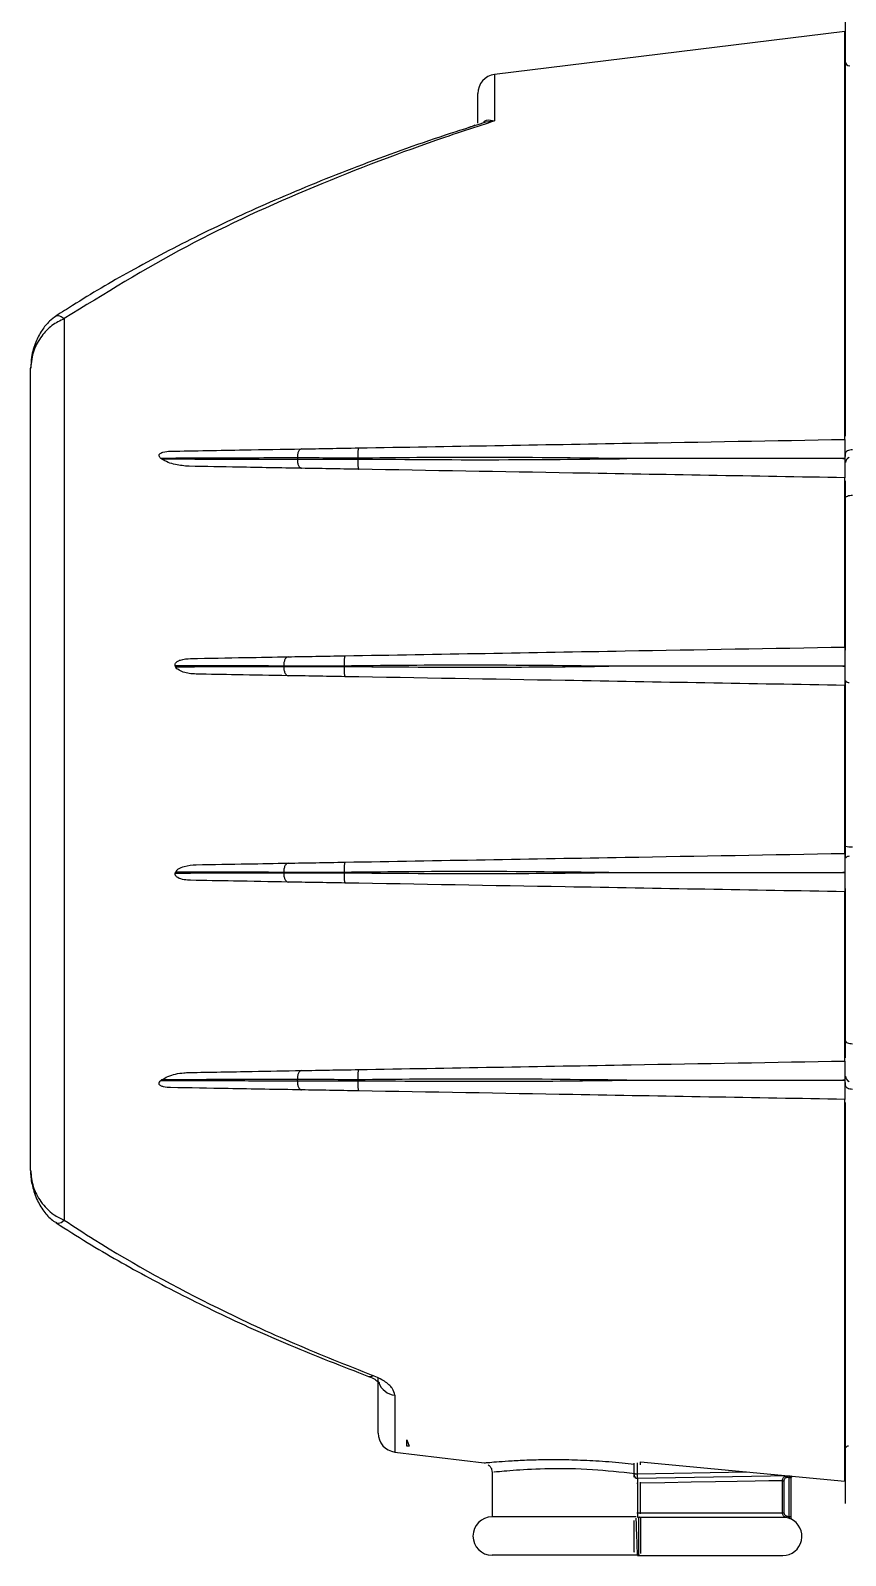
# Model space of a CAD drawing. Extents: x 2 to 136, y 1 to 99.
# Drawn here: x 2.086 to 4.638, y 42.829 to 47.603 of the extents above; entities that cross this region are included whole.
import ezdxf

# ---------------------------------------------------------------- set-up
doc = ezdxf.new("R2010")
doc.units = 0
doc.header["$MEASUREMENT"] = 0
doc.layers.add('OBJECT', color=7, linetype='CONTINUOUS')

msp = doc.modelspace()

# ---------------------------------------------------------------- linework, layer by layer
at = {"layer": 'OBJECT'}
for p, q in [((4.6367, 47.6), (3.5394, 47.4653)), ((4.6367, 46.323), (4.6367, 47.6)), ((3.5394, 47.4653), (3.5394, 47.3199)), ((3.4867, 47.3126), (3.4867, 47.4057)), ((2.192, 46.7012), (2.192, 43.8788)), ((2.0867, 44.0339), (2.0867, 46.5461)), ((2.9218, 46.2653), (2.9218, 46.2607)), ((3.1109, 46.2644), (3.1109, 46.2616)), ((4.6367, 46.2631), (4.6367, 46.2629)), ((4.6383, 46.2698), (4.6383, 46.2801)), ((4.6383, 46.2504), (4.6383, 46.2562)), ((4.6367, 45.673), (4.6367, 46.203)), ((4.6383, 46.1785), (4.6383, 46.1929)), ((2.8791, 45.6136), (2.8791, 45.6124)), ((3.0682, 45.6137), (3.0682, 45.6123)), ((4.6367, 45.6131), (4.6367, 45.6129)), ((4.6367, 45.027), (4.6367, 45.553)), ((4.6383, 45.5492), (4.6367, 45.5492)), ((4.6383, 45.5297), (4.6367, 45.5297)), ((4.6367, 45.0503), (4.6383, 45.0502)), ((4.6367, 45.0308), (4.6383, 45.0308)), ((2.8791, 44.9664), (2.8791, 44.9676)), ((3.0682, 44.9663), (3.0682, 44.9677)), ((4.6367, 44.9669), (4.6367, 44.9671)), ((4.6367, 44.377), (4.6367, 44.907)), ((4.6383, 44.3872), (4.6383, 44.4015)), ((2.9218, 44.3147), (2.9218, 44.3193)), ((3.1109, 44.3156), (3.1109, 44.3184)), ((4.6367, 44.3169), (4.6367, 44.3171)), ((4.6383, 44.3238), (4.6383, 44.3296)), ((4.6383, 44.2999), (4.6383, 44.3102)), ((4.6367, 43.0619), (4.6367, 44.257)), ((4.6383, 43.4582), (4.6367, 43.4584)), ((4.6383, 43.4516), (4.6367, 43.4518)), ((3.1747, 43.2126), (3.1747, 43.3854)), ((4.6367, 43.3868), (4.6383, 43.3865)), ((4.6383, 43.3671), (4.6367, 43.3674)), ((3.2274, 43.3308), (3.2274, 43.153)), ((4.6367, 43.2658), (4.6383, 43.2656)), ((4.6383, 43.2515), (4.6367, 43.2518)), ((3.2647, 43.1913), (3.2716, 43.1716)), ((3.2647, 43.1716), (3.2647, 43.1913)), ((3.2716, 43.1716), (3.2647, 43.1716)), ((4.6383, 43.1701), (4.6367, 43.17)), ((3.2274, 43.153), (3.5068, 43.1187)), ((3.9767, 43.0851), (3.9767, 43.118)), ((3.986, 43.1192), (3.986, 43.0851)), ((3.9967, 43.1227), (4.6367, 43.0619)), ((3.9967, 43.1127), (3.9967, 43.1227)), ((3.5317, 43.0897), (3.5317, 42.95)), ((3.9767, 43.0851), (3.986, 43.0851)), ((3.9767, 43.0801), (3.9767, 43.0851)), ((3.986, 43.0851), (4.3289, 43.0911)), ((4.4625, 43.0784), (3.9868, 43.0701)), ((4.4407, 42.9626), (4.4407, 43.0633)), ((4.4407, 43.0633), (4.4456, 43.0633)), ((4.4456, 43.0633), (4.4456, 42.9626)), ((4.4618, 43.0734), (4.4555, 43.0733)), ((4.4618, 43.0735), (4.4683, 43.0782)), ((4.4618, 43.0734), (4.4618, 43.0735)), ((4.4618, 42.9506), (4.4618, 43.0734)), ((4.4667, 43.0734), (4.4618, 43.0734)), ((4.4716, 43.0786), (4.4667, 43.0736)), ((4.4667, 43.0736), (4.4667, 43.0734)), ((4.4667, 43.0734), (4.4667, 42.9506)), ((4.6367, 43.1017), (4.6383, 43.1018)), ((3.9848, 43.0551), (3.9869, 43.0551)), ((3.9869, 43.0551), (3.9869, 42.9626)), ((3.9967, 42.9596), (3.9967, 43.0583)), ((3.9823, 42.95), (3.5317, 42.95)), ((3.9848, 42.9626), (3.9869, 42.9626)), ((4.4528, 42.9479), (3.9867, 42.9479)), ((3.9869, 42.9626), (4.4407, 42.9626)), ((3.9917, 42.9485), (3.9917, 42.95)), ((3.9931, 42.9489), (3.9917, 42.949)), ((4.4407, 42.9626), (4.4456, 42.9626)), ((4.4636, 42.9446), (4.4528, 42.9479)), ((4.4537, 42.9528), (4.4618, 42.9506)), ((4.4667, 42.9506), (4.4618, 42.9506)), ((3.9917, 42.83), (3.5317, 42.83)), ((3.9866, 42.8291), (4.4417, 42.8291)), ((3.9917, 42.83), (3.9917, 42.8314))]:
    msp.add_line(p, q, dxfattribs=at)
at = {"layer": 'OBJECT', "flags": 128}
for points in [[(2.1667, 46.7098), (2.1674, 46.7102), (2.1739, 46.711), (2.1823, 46.7079), (2.192, 46.7012)], [(4.6603, 46.2908), (4.6559, 46.2903), (4.6517, 46.2896), (4.6479, 46.2885), (4.6446, 46.2872), (4.6419, 46.2856), (4.64, 46.2839), (4.6388, 46.282), (4.6383, 46.2801)], [(4.6383, 46.1397), (4.6388, 46.1414), (4.64, 46.143), (4.6419, 46.1445), (4.6446, 46.1458), (4.6479, 46.147), (4.6517, 46.1479), (4.6559, 46.1485), (4.6603, 46.1489)], [(4.6367, 45.6131), (4.6328, 45.6131), (4.6298, 45.613)], [(4.6383, 45.5681), (4.6385, 45.5672), (4.6391, 45.5662), (4.64, 45.5653), (4.6413, 45.5644), (4.6429, 45.5636), (4.6447, 45.5629), (4.6469, 45.5622), (4.6493, 45.5616)], [(4.6493, 45.0184), (4.6469, 45.0178), (4.6447, 45.0171), (4.6429, 45.0164), (4.6413, 45.0156), (4.64, 45.0147), (4.6391, 45.0138), (4.6385, 45.0128), (4.6383, 45.0119)], [(4.6383, 44.4403), (4.6388, 44.4386), (4.64, 44.437), (4.6419, 44.4355), (4.6446, 44.4342), (4.6479, 44.433), (4.6517, 44.4321), (4.6559, 44.4315), (4.6603, 44.4311)], [(4.6297, 44.317), (4.6336, 44.3169), (4.6367, 44.3169)], [(4.6383, 44.2999), (4.6388, 44.298), (4.64, 44.2961), (4.6419, 44.2944), (4.6446, 44.2928), (4.6479, 44.2915), (4.6517, 44.2904), (4.6559, 44.2897), (4.6603, 44.2892)], [(2.1668, 43.8702), (2.1674, 43.8698), (2.1739, 43.869), (2.1823, 43.8721), (2.192, 43.8788)], [(4.4407, 43.0633), (4.4273, 43.0631), (4.3984, 43.0625), (4.355, 43.0618), (4.2986, 43.0607), (4.2311, 43.0595), (4.1549, 43.0582), (4.0725, 43.0567), (3.9967, 43.0553)], [(3.9818, 42.9465), (3.9819, 42.9452), (3.9821, 42.94), (3.9824, 42.9325), (3.9828, 42.9227), (3.9832, 42.9108), (3.9837, 42.8973), (3.984, 42.8902), (3.9841, 42.8865), (3.9842, 42.8847), (3.9842, 42.8838), (3.9843, 42.8833), (3.9843, 42.8831), (3.9843, 42.883), (3.9843, 42.8829), (3.9843, 42.8829), (3.9843, 42.8829), (3.9843, 42.8828), (3.9843, 42.8828), (3.9843, 42.8828), (3.9843, 42.8828), (3.9843, 42.8828), (3.9843, 42.8828), (3.9845, 42.8777), (3.9849, 42.868), (3.9854, 42.8548), (3.986, 42.8406), (3.9863, 42.8334), (3.9865, 42.8298), (3.9866, 42.8302)]]:
    msp.add_lwpolyline(points, dxfattribs=at)
at = {"layer": 'OBJECT'}
for centre, radius, start, end in [((4.6517, 47.5077), 0.015, 180, 269), ((3.5467, 47.4057), 0.06, 97, 180), ((4.6572, 46.2494), 0.0189, 114.6928, 177.0657), ((4.6384, 45.5696), 0.00227, 219.2509, 263.2332), ((4.6553, 45.0997), 0.0524, 251.101, 275.4369), ((4.6385, 45.0103), 0.00233, 95.9362, 140.4977), ((4.6572, 44.3306), 0.0189, 182.9339, 245.3066), ((3.1485, 43.4035), 0.0142, 253.0965, 312.3678), ((3.2327, 43.3894), 0.0589, 198.9193, 264.833), ((3.2347, 43.2126), 0.06, 180, 263), ((3.9867, 43.0801), 0.01, 180, 271), ((4.5265, 43.0758), 0.0711, 177.9851, 182.0149), ((4.463, 43.1445), 0.071, 269.0162, 272.982), ((3.5317, 42.89), 0.06, 90, 270), ((4.4417, 42.8891), 0.06, 270, 65.4051), ((4.5264, 42.9368), 0.0745, 167.5556, 171.3882)]:
    msp.add_arc(centre, radius, start, end, dxfattribs=at)
for centre, major_axis, ratio, start_param, end_param in [((0.018, 45.29), (3.0188, 0), 0.564143, 0.607532, 0.60866), ((-0.3452, 45.29), (2.9415, 0), 0.564143, 0.194908, 0.196859), ((-0.3452, 45.29), (2.9415, 0), 0.564143, 6.086326, 6.088277), ((0.018, 45.29), (3.0188, 0), 0.564143, 5.674525, 5.675653), ((3.9867, 43.0851), (-0.0002, 0.015), 0.044174, 1.569897, 3.14185)]:
    msp.add_ellipse(centre, major_axis=major_axis, ratio=ratio, start_param=start_param, end_param=end_param, dxfattribs=at)
for points, knots in [([(4.6383, 47.5785), (4.6383, 47.579), (4.6383, 47.5801), (4.6383, 47.5852), (4.6383, 47.5922), (4.6383, 47.6008), (4.6383, 47.6105), (4.6383, 47.6203), (4.6383, 47.6298), (4.6383, 47.635), (4.6383, 47.6376)], [0, 0, 0, 0, 0.124953, 0.249943, 0.374541, 0.499761, 0.62495, 0.749937, 0.874867, 1, 1, 1, 1]), ([(4.6383, 46.3332), (4.6383, 46.4004), (4.6383, 46.5548), (4.6383, 46.775), (4.6383, 46.9924), (4.6383, 47.1816), (4.6383, 47.3382), (4.6383, 47.4576), (4.6383, 47.5416), (4.6383, 47.5663), (4.6383, 47.5785)], [0, 0, 0, 0, 0.098246, 0.225937, 0.355834, 0.486864, 0.617894, 0.747791, 0.875482, 1, 1, 1, 1]), ([(3.5051, 47.3139), (3.465, 47.3012), (3.3318, 47.2589), (3.1131, 47.1804), (2.856, 47.0761), (2.6191, 46.9668), (2.4079, 46.8564), (2.2598, 46.7694), (2.1838, 46.7207), (2.1667, 46.7098)], [0, 0, 0, 0, 0.086263, 0.286958, 0.475955, 0.653015, 0.818159, 0.959269, 1, 1, 1, 1]), ([(3.5394, 47.3199), (3.5218, 47.3143), (3.4696, 47.2976), (3.2794, 47.2342), (2.972, 47.1175), (2.5708, 46.9348), (2.3182, 46.7791), (2.192, 46.7012)], [0, 0, 0, 0, 0.037504, 0.111461, 0.407416, 0.703808, 1, 1, 1, 1]), ([(3.5394, 47.3199), (3.5392, 47.3199), (3.5275, 47.3195), (3.5162, 47.3165), (3.5051, 47.3136)], [0, 0, 0, 0, 0.012514, 1, 1, 1, 1]), ([(3.5058, 47.3184), (3.5086, 47.3199), (3.5181, 47.3251), (3.5306, 47.3226), (3.5393, 47.3199), (3.5394, 47.3199)], [0, 0, 0, 0, 0.289325, 0.992098, 1, 1, 1, 1]), ([(3.4775, 47.3066), (3.4775, 47.3066), (3.4732, 47.3044), (3.4659, 47.302), (3.4587, 47.2996)], [0, 0, 0, 0, 0.015827, 1, 1, 1, 1]), ([(2.192, 46.7012), (2.1786, 46.6946), (2.1516, 46.6814), (2.1186, 46.6458), (2.0926, 46.5999), (2.0887, 46.5646), (2.0867, 46.5461)], [0, 0, 0, 0, 0.223098, 0.450964, 0.711814, 1, 1, 1, 1]), ([(2.167, 46.7093), (2.1596, 46.7041), (2.1423, 46.6919), (2.1203, 46.6639), (2.1008, 46.6264), (2.0884, 46.5857), (2.0878, 46.5577), (2.0875, 46.546)], [0, 0, 0, 0, 0.145355, 0.337719, 0.561667, 0.816209, 1, 1, 1, 1]), ([(3.1142, 46.2964), (3.3985, 46.3014), (3.906, 46.3102), (4.4134, 46.3191), (4.6367, 46.323)], [0, 0, 0, 0, 0.560008, 1, 1, 1, 1]), ([(4.6367, 46.323), (4.6367, 46.3223), (4.6367, 46.321), (4.6367, 46.3105), (4.6367, 46.2951), (4.6367, 46.2783), (4.6367, 46.2674), (4.6367, 46.2631)], [0, 0, 0, 0, 0.217203, 0.434333, 0.650165, 0.864389, 1, 1, 1, 1]), ([(2.4947, 46.2637), (2.4933, 46.265), (2.491, 46.267), (2.489, 46.2704), (2.4885, 46.2733), (2.4892, 46.2758), (2.491, 46.2783), (2.4948, 46.2811), (2.5061, 46.2853), (2.5167, 46.2858), (2.5247, 46.2861)], [0, 0, 0, 0, 0.113357, 0.188715, 0.241995, 0.295661, 0.342487, 0.417956, 0.560436, 1, 1, 1, 1]), ([(2.9218, 46.2653), (2.8421, 46.265), (2.6997, 46.2644), (2.5574, 46.2639), (2.4947, 46.2637)], [0, 0, 0, 0, 0.559998, 1, 1, 1, 1]), ([(2.5829, 46.2388), (2.5684, 46.2401), (2.5459, 46.2421), (2.5167, 46.2504), (2.5034, 46.2582), (2.4967, 46.2622)], [0, 0, 0, 0, 0.472798, 0.731903, 1, 1, 1, 1]), ([(2.4967, 46.2622), (2.576, 46.2618), (2.7177, 46.2613), (2.8595, 46.2609), (2.9218, 46.2607)], [0, 0, 0, 0, 0.559997, 1, 1, 1, 1]), ([(2.5247, 46.2861), (2.6015, 46.2875), (2.7386, 46.2899), (2.8752, 46.2923), (2.9353, 46.2933)], [0, 0, 0, 0, 0.560013, 1, 1, 1, 1]), ([(2.9353, 46.2933), (2.9336, 46.2929), (2.9309, 46.2923), (2.9277, 46.2888), (2.9255, 46.2852), (2.9238, 46.2807), (2.9222, 46.2742), (2.922, 46.2688), (2.9218, 46.2653)], [0, 0, 0, 0, 0.239573, 0.368438, 0.5, 0.631561, 0.760421, 1, 1, 1, 1]), ([(3.1109, 46.2644), (3.0778, 46.2646), (3.0116, 46.2648), (2.9517, 46.2651), (2.9218, 46.2653)], [0, 0, 0, 0, 0.499959, 1, 1, 1, 1]), ([(2.9218, 46.2607), (2.9517, 46.2609), (3.0116, 46.2612), (3.0778, 46.2614), (3.1109, 46.2616)], [0, 0, 0, 0, 0.500041, 1, 1, 1, 1]), ([(2.9218, 46.2607), (2.922, 46.2572), (2.9222, 46.2518), (2.9238, 46.2453), (2.9255, 46.2408), (2.9277, 46.2372), (2.9309, 46.2337), (2.9336, 46.2331), (2.9353, 46.2327)], [0, 0, 0, 0, 0.239579, 0.368445, 0.500005, 0.631563, 0.760427, 1, 1, 1, 1]), ([(2.9353, 46.2933), (2.9638, 46.2938), (3.0206, 46.2948), (3.0831, 46.2959), (3.1142, 46.2964)], [0, 0, 0, 0, 0.501102, 1, 1, 1, 1]), ([(3.1142, 46.2964), (3.1137, 46.296), (3.113, 46.2953), (3.1122, 46.2913), (3.1116, 46.2872), (3.1112, 46.2821), (3.1108, 46.2746), (3.1109, 46.2684), (3.1109, 46.2644)], [0, 0, 0, 0, 0.239487, 0.368379, 0.5, 0.631622, 0.760513, 1, 1, 1, 1]), ([(3.1109, 46.2616), (3.1109, 46.2575), (3.1108, 46.2514), (3.1112, 46.2439), (3.1116, 46.2388), (3.1122, 46.2347), (3.113, 46.2307), (3.1137, 46.23), (3.1142, 46.2296)], [0, 0, 0, 0, 0.239486, 0.368382, 0.499999, 0.631619, 0.760514, 1, 1, 1, 1]), ([(3.9535, 46.263), (3.7962, 46.2649), (3.5153, 46.2682), (3.2344, 46.2656), (3.1109, 46.2644)], [0, 0, 0, 0, 0.560063, 1, 1, 1, 1]), ([(3.1109, 46.2616), (3.2681, 46.2604), (3.549, 46.2582), (3.8299, 46.2615), (3.9535, 46.263)], [0, 0, 0, 0, 0.559938, 1, 1, 1, 1]), ([(4.6297, 46.263), (4.6292, 46.263), (4.5103, 46.263), (4.3067, 46.263), (4.0825, 46.263), (3.9759, 46.263), (3.9541, 46.263), (3.9535, 46.263)], [0, 0, 0, 0, 0.002464, 0.527441, 0.903158, 0.997088, 1, 1, 1, 1]), ([(4.6367, 46.2631), (4.6354, 46.2631), (4.6331, 46.2631), (4.6308, 46.263), (4.6297, 46.263)], [0, 0, 0, 0, 0.559993, 1, 1, 1, 1]), ([(4.6297, 46.263), (4.631, 46.263), (4.6333, 46.2629), (4.6356, 46.2629), (4.6367, 46.2629)], [0, 0, 0, 0, 0.5599937, 1, 1, 1, 1]), ([(4.6367, 46.2629), (4.6367, 46.257), (4.6367, 46.2444), (4.6367, 46.2269), (4.6367, 46.2127), (4.6367, 46.2044), (4.6367, 46.2034), (4.6367, 46.203)], [0, 0, 0, 0, 0.187681, 0.400357, 0.613502, 0.827951, 1, 1, 1, 1]), ([(2.9353, 46.2327), (2.8696, 46.2338), (2.7523, 46.2359), (2.6347, 46.2379), (2.5829, 46.2388)], [0, 0, 0, 0, 0.55999, 1, 1, 1, 1]), ([(3.1142, 46.2296), (3.0831, 46.2301), (3.0206, 46.2312), (2.9638, 46.2322), (2.9353, 46.2327)], [0, 0, 0, 0, 0.498898, 1, 1, 1, 1]), ([(4.6367, 46.203), (4.3524, 46.208), (3.8448, 46.2168), (3.3375, 46.2257), (3.1142, 46.2296)], [0, 0, 0, 0, 0.560011, 1, 1, 1, 1]), ([(4.6383, 46.1397), (4.6383, 46.1457), (4.6383, 46.1583), (4.6383, 46.1716), (4.6383, 46.1785)], [0, 0, 0, 0, 0.473118, 1, 1, 1, 1]), ([(4.6383, 45.6633), (4.6383, 45.7445), (4.6383, 45.9069), (4.6383, 46.0621), (4.6383, 46.1397)], [0, 0, 0, 0, 0.5, 1, 1, 1, 1]), ([(2.5877, 45.6372), (2.6449, 45.6382), (2.747, 45.64), (2.8485, 45.6418), (2.8931, 45.6426)], [0, 0, 0, 0, 0.560034, 1, 1, 1, 1]), ([(2.8931, 45.6426), (2.8913, 45.6421), (2.8885, 45.6415), (2.8852, 45.6379), (2.883, 45.6341), (2.8812, 45.6295), (2.8795, 45.6228), (2.8793, 45.6172), (2.8791, 45.6136)], [0, 0, 0, 0, 0.239579, 0.368437, 0.5, 0.631566, 0.760425, 1, 1, 1, 1]), ([(2.8931, 45.6426), (2.9215, 45.6431), (2.9781, 45.644), (3.0404, 45.6451), (3.0715, 45.6457)], [0, 0, 0, 0, 0.5007266, 1, 1, 1, 1]), ([(3.0715, 45.6457), (3.071, 45.6452), (3.0703, 45.6446), (3.0695, 45.6406), (3.0689, 45.6365), (3.0685, 45.6313), (3.0681, 45.6239), (3.0682, 45.6177), (3.0682, 45.6137)], [0, 0, 0, 0, 0.239486, 0.36838, 0.499997, 0.631619, 0.760514, 1, 1, 1, 1]), ([(3.0715, 45.6457), (3.3637, 45.6508), (3.8855, 45.6599), (4.4071, 45.669), (4.6367, 45.673)], [0, 0, 0, 0, 0.560008, 1, 1, 1, 1]), ([(4.6367, 45.673), (4.6367, 45.6723), (4.6367, 45.671), (4.6367, 45.6605), (4.6367, 45.6451), (4.6367, 45.6283), (4.6367, 45.6174), (4.6367, 45.6131)], [0, 0, 0, 0, 0.217202, 0.434334, 0.650167, 0.86439, 1, 1, 1, 1]), ([(2.5395, 45.6146), (2.5393, 45.6156), (2.5388, 45.6176), (2.5394, 45.6209), (2.5416, 45.6245), (2.547, 45.629), (2.5623, 45.6356), (2.5769, 45.6365), (2.5877, 45.6372)], [0, 0, 0, 0, 0.0523822, 0.1049407, 0.1663872, 0.2631577, 0.4574225, 1, 1, 1, 1]), ([(2.8791, 45.6136), (2.8157, 45.6138), (2.7025, 45.6142), (2.5893, 45.6145), (2.5395, 45.6146)], [0, 0, 0, 0, 0.560003, 1, 1, 1, 1]), ([(2.5406, 45.6114), (2.6038, 45.6116), (2.7167, 45.6121), (2.8295, 45.6123), (2.8791, 45.6124)], [0, 0, 0, 0, 0.560005, 1, 1, 1, 1]), ([(2.6049, 45.5885), (2.5976, 45.5889), (2.5839, 45.5896), (2.5643, 45.5943), (2.5505, 45.6003), (2.5429, 45.6069), (2.5413, 45.6101), (2.5406, 45.6114)], [0, 0, 0, 0, 0.307718, 0.5778428, 0.8496888, 0.9387044, 1, 1, 1, 1]), ([(3.0682, 45.6137), (3.0351, 45.6136), (2.9689, 45.6136), (2.909, 45.6136), (2.8791, 45.6136)], [0, 0, 0, 0, 0.499957, 1, 1, 1, 1]), ([(2.8791, 45.6124), (2.909, 45.6124), (2.9689, 45.6124), (3.0351, 45.6124), (3.0682, 45.6123)], [0, 0, 0, 0, 0.500043, 1, 1, 1, 1]), ([(2.8791, 45.6124), (2.8793, 45.6088), (2.8795, 45.6032), (2.8812, 45.5965), (2.883, 45.5919), (2.8852, 45.5881), (2.8885, 45.5845), (2.8913, 45.5838), (2.8931, 45.5834)], [0, 0, 0, 0, 0.23958, 0.368438, 0.500003, 0.631562, 0.760422, 1, 1, 1, 1]), ([(3.8975, 45.613), (3.7427, 45.6147), (3.4662, 45.6177), (3.1898, 45.6149), (3.0682, 45.6137)], [0, 0, 0, 0, 0.560059, 1, 1, 1, 1]), ([(3.0682, 45.6123), (3.223, 45.611), (3.4994, 45.6087), (3.7759, 45.6117), (3.8975, 45.613)], [0, 0, 0, 0, 0.559941, 1, 1, 1, 1]), ([(3.0682, 45.6123), (3.0682, 45.6083), (3.0681, 45.6021), (3.0685, 45.5947), (3.0689, 45.5895), (3.0695, 45.5854), (3.0703, 45.5814), (3.071, 45.5808), (3.0715, 45.5803)], [0, 0, 0, 0, 0.239486, 0.368377, 0.499999, 0.631619, 0.760514, 1, 1, 1, 1]), ([(4.6298, 45.613), (4.6292, 45.613), (4.4917, 45.613), (4.2694, 45.613), (4.0266, 45.613), (3.92, 45.613), (3.8982, 45.613), (3.8975, 45.613)], [0, 0, 0, 0, 0.002274, 0.563506, 0.91051, 0.997261, 1, 1, 1, 1]), ([(4.6298, 45.613), (4.631, 45.613), (4.6333, 45.6129), (4.6357, 45.6129), (4.6367, 45.6129)], [0, 0, 0, 0, 0.560052, 1, 1, 1, 1]), ([(4.6367, 45.6129), (4.6367, 45.607), (4.6367, 45.5944), (4.6367, 45.5769), (4.6367, 45.5627), (4.6367, 45.5544), (4.6367, 45.5534), (4.6367, 45.553)], [0, 0, 0, 0, 0.187684, 0.400357, 0.613504, 0.827953, 1, 1, 1, 1]), ([(2.8931, 45.5834), (2.8394, 45.5844), (2.7435, 45.586), (2.6472, 45.5877), (2.6049, 45.5885)], [0, 0, 0, 0, 0.559976, 1, 1, 1, 1]), ([(3.0715, 45.5803), (3.0404, 45.5809), (2.9781, 45.5819), (2.9215, 45.5829), (2.8931, 45.5834)], [0, 0, 0, 0, 0.4992734, 1, 1, 1, 1]), ([(4.6367, 45.553), (4.3444, 45.5581), (3.8226, 45.5672), (3.301, 45.5763), (3.0715, 45.5803)], [0, 0, 0, 0, 0.56001, 1, 1, 1, 1]), ([(4.6383, 45.5299), (4.6383, 45.5364), (4.6383, 45.5494), (4.6383, 45.5619), (4.6383, 45.5681)], [0, 0, 0, 0, 0.498248, 1, 1, 1, 1]), ([(3.0715, 44.9997), (3.3637, 45.0048), (3.8855, 45.0139), (4.4071, 45.023), (4.6367, 45.027)], [0, 0, 0, 0, 0.560008, 1, 1, 1, 1]), ([(4.6367, 45.027), (4.6367, 45.0265), (4.6367, 45.0254), (4.6367, 45.0163), (4.6367, 45.0015), (4.6367, 44.9842), (4.6367, 44.9723), (4.6367, 44.9671)], [0, 0, 0, 0, 0.1876001, 0.4047628, 0.6207737, 0.8351753, 1, 1, 1, 1]), ([(4.6383, 45.0119), (4.6383, 45.0181), (4.6383, 45.0305), (4.6383, 45.0435), (4.6383, 45.0501)], [0, 0, 0, 0, 0.498981, 1, 1, 1, 1]), ([(2.5406, 44.9686), (2.5414, 44.9701), (2.5436, 44.9742), (2.5527, 44.9808), (2.5731, 44.9891), (2.5922, 44.9906), (2.6049, 44.9915)], [0, 0, 0, 0, 0.0729686, 0.1943384, 0.4686987, 1, 1, 1, 1]), ([(2.6049, 44.9915), (2.6588, 44.9925), (2.7552, 44.9942), (2.851, 44.9958), (2.8931, 44.9966)], [0, 0, 0, 0, 0.560038, 1, 1, 1, 1]), ([(2.8931, 44.9966), (2.8913, 44.9961), (2.8885, 44.9955), (2.8852, 44.9919), (2.883, 44.9881), (2.8812, 44.9835), (2.8795, 44.9768), (2.8793, 44.9712), (2.8791, 44.9676)], [0, 0, 0, 0, 0.239578, 0.368434, 0.499997, 0.631562, 0.76042, 1, 1, 1, 1]), ([(2.8931, 44.9966), (2.9215, 44.9971), (2.9781, 44.998), (3.0404, 44.9991), (3.0715, 44.9997)], [0, 0, 0, 0, 0.5007266, 1, 1, 1, 1]), ([(3.0715, 44.9997), (3.071, 44.9992), (3.0703, 44.9986), (3.0695, 44.9946), (3.0689, 44.9905), (3.0685, 44.9853), (3.0681, 44.9779), (3.0682, 44.9717), (3.0682, 44.9677)], [0, 0, 0, 0, 0.239486, 0.368381, 0.500001, 0.631618, 0.760514, 1, 1, 1, 1]), ([(2.5877, 44.9428), (2.5809, 44.9432), (2.5672, 44.9439), (2.552, 44.9481), (2.5435, 44.9537), (2.5406, 44.9569), (2.5391, 44.9603), (2.5389, 44.9631), (2.5393, 44.9648), (2.5395, 44.9654)], [0, 0, 0, 0, 0.347786, 0.698122, 0.777968, 0.858339, 0.911739, 0.965437, 1, 1, 1, 1]), ([(2.5395, 44.9654), (2.6029, 44.9658), (2.7161, 44.9664), (2.8293, 44.9664), (2.8791, 44.9664)], [0, 0, 0, 0, 0.560013, 1, 1, 1, 1]), ([(2.8791, 44.9676), (2.8159, 44.9679), (2.7031, 44.9686), (2.5903, 44.9686), (2.5406, 44.9686)], [0, 0, 0, 0, 0.5600153, 1, 1, 1, 1]), ([(2.8931, 44.9374), (2.8362, 44.9384), (2.7346, 44.9402), (2.6325, 44.942), (2.5877, 44.9428)], [0, 0, 0, 0, 0.55998, 1, 1, 1, 1]), ([(3.0682, 44.9677), (3.0351, 44.9676), (2.9689, 44.9676), (2.909, 44.9676), (2.8791, 44.9676)], [0, 0, 0, 0, 0.499957, 1, 1, 1, 1]), ([(2.8791, 44.9664), (2.909, 44.9664), (2.9689, 44.9664), (3.0351, 44.9664), (3.0682, 44.9663)], [0, 0, 0, 0, 0.500043, 1, 1, 1, 1]), ([(2.8791, 44.9664), (2.8793, 44.9628), (2.8795, 44.9572), (2.8812, 44.9505), (2.883, 44.9459), (2.8852, 44.9421), (2.8885, 44.9385), (2.8913, 44.9378), (2.8931, 44.9374)], [0, 0, 0, 0, 0.23958, 0.368438, 0.500003, 0.631566, 0.760422, 1, 1, 1, 1]), ([(3.0715, 44.9343), (3.0404, 44.9349), (2.9781, 44.9359), (2.9215, 44.9369), (2.8931, 44.9374)], [0, 0, 0, 0, 0.4992734, 1, 1, 1, 1]), ([(3.8975, 44.967), (3.7427, 44.9687), (3.4662, 44.9717), (3.1898, 44.9689), (3.0682, 44.9677)], [0, 0, 0, 0, 0.560059, 1, 1, 1, 1]), ([(3.0682, 44.9663), (3.223, 44.965), (3.4994, 44.9627), (3.7759, 44.9657), (3.8975, 44.967)], [0, 0, 0, 0, 0.559941, 1, 1, 1, 1]), ([(3.0682, 44.9663), (3.0682, 44.9623), (3.0681, 44.9561), (3.0685, 44.9487), (3.0689, 44.9435), (3.0695, 44.9394), (3.0703, 44.9354), (3.071, 44.9348), (3.0715, 44.9343)], [0, 0, 0, 0, 0.239486, 0.368382, 0.499999, 0.631619, 0.760514, 1, 1, 1, 1]), ([(4.6367, 44.907), (4.3444, 44.9121), (3.8226, 44.9212), (3.301, 44.9303), (3.0715, 44.9343)], [0, 0, 0, 0, 0.56001, 1, 1, 1, 1]), ([(3.8975, 44.967), (3.8982, 44.967), (4.0358, 44.967), (4.2582, 44.967), (4.501, 44.967), (4.6075, 44.967), (4.6292, 44.967), (4.6298, 44.967)], [0, 0, 0, 0, 0.002739, 0.563972, 0.910976, 0.997726, 1, 1, 1, 1]), ([(4.6367, 44.9671), (4.6354, 44.9671), (4.6331, 44.9671), (4.6308, 44.967), (4.6298, 44.967)], [0, 0, 0, 0, 0.559971, 1, 1, 1, 1]), ([(4.6298, 44.967), (4.631, 44.967), (4.6333, 44.9669), (4.6357, 44.9669), (4.6367, 44.9669)], [0, 0, 0, 0, 0.560052, 1, 1, 1, 1]), ([(4.6367, 44.9669), (4.6367, 44.9602), (4.6367, 44.9468), (4.6367, 44.9289), (4.6367, 44.9154), (4.6367, 44.9081), (4.6367, 44.9073), (4.6367, 44.907)], [0, 0, 0, 0, 0.212706, 0.425418, 0.638708, 0.85337, 1, 1, 1, 1]), ([(4.6383, 44.4403), (4.6383, 44.5179), (4.6383, 44.6731), (4.6383, 44.8355), (4.6383, 44.9167)], [0, 0, 0, 0, 0.5, 1, 1, 1, 1]), ([(4.6383, 44.4015), (4.6383, 44.4084), (4.6383, 44.4217), (4.6383, 44.4343), (4.6383, 44.4403)], [0, 0, 0, 0, 0.526875, 1, 1, 1, 1]), ([(3.1142, 44.3504), (3.3985, 44.3554), (3.906, 44.3642), (4.4134, 44.3731), (4.6367, 44.377)], [0, 0, 0, 0, 0.560008, 1, 1, 1, 1]), ([(4.6367, 44.377), (4.6367, 44.3765), (4.6367, 44.3754), (4.6367, 44.3663), (4.6367, 44.3515), (4.6367, 44.3342), (4.6367, 44.3223), (4.6367, 44.3171)], [0, 0, 0, 0, 0.187598, 0.404759, 0.620773, 0.835171, 1, 1, 1, 1]), ([(2.5247, 44.2939), (2.5174, 44.2942), (2.5071, 44.2947), (2.496, 44.2983), (2.4916, 44.3012), (2.4895, 44.3035), (2.4886, 44.306), (2.4887, 44.3086), (2.4904, 44.3124), (2.493, 44.3147), (2.4947, 44.3163)], [0, 0, 0, 0, 0.4014385, 0.5701888, 0.633492, 0.6973629, 0.7444615, 0.7915043, 0.8616901, 1, 1, 1, 1]), ([(2.4947, 44.3163), (2.5744, 44.3162), (2.7168, 44.316), (2.8592, 44.3151), (2.9218, 44.3147)], [0, 0, 0, 0, 0.560009, 1, 1, 1, 1]), ([(2.4967, 44.3178), (2.5032, 44.3217), (2.5238, 44.3337), (2.5546, 44.3397), (2.5774, 44.3409), (2.5829, 44.3411)], [0, 0, 0, 0, 0.259599, 0.819529, 1, 1, 1, 1]), ([(2.9218, 44.3193), (2.8425, 44.3193), (2.7007, 44.3193), (2.559, 44.3183), (2.4967, 44.3178)], [0, 0, 0, 0, 0.560013, 1, 1, 1, 1]), ([(2.5829, 44.3411), (2.6488, 44.3423), (2.7666, 44.3444), (2.8838, 44.3464), (2.9353, 44.3473)], [0, 0, 0, 0, 0.560018, 1, 1, 1, 1]), ([(2.9353, 44.3473), (2.9336, 44.3469), (2.9309, 44.3463), (2.9277, 44.3428), (2.9255, 44.3392), (2.9238, 44.3347), (2.9222, 44.3282), (2.922, 44.3228), (2.9218, 44.3193)], [0, 0, 0, 0, 0.239572, 0.368437, 0.5, 0.63156, 0.760427, 1, 1, 1, 1]), ([(3.1109, 44.3184), (3.0778, 44.3186), (3.0116, 44.3188), (2.9517, 44.3191), (2.9218, 44.3193)], [0, 0, 0, 0, 0.499959, 1, 1, 1, 1]), ([(2.9218, 44.3147), (2.9517, 44.3149), (3.0116, 44.3152), (3.0778, 44.3154), (3.1109, 44.3156)], [0, 0, 0, 0, 0.500041, 1, 1, 1, 1]), ([(2.9218, 44.3147), (2.922, 44.3112), (2.9222, 44.3058), (2.9238, 44.2993), (2.9255, 44.2948), (2.9277, 44.2912), (2.9309, 44.2877), (2.9336, 44.2871), (2.9353, 44.2867)], [0, 0, 0, 0, 0.239585, 0.36845, 0.50001, 0.631563, 0.760427, 1, 1, 1, 1]), ([(2.9353, 44.3473), (2.9638, 44.3478), (3.0206, 44.3488), (3.0831, 44.3499), (3.1142, 44.3504)], [0, 0, 0, 0, 0.501102, 1, 1, 1, 1]), ([(3.1142, 44.3504), (3.1137, 44.35), (3.113, 44.3493), (3.1122, 44.3453), (3.1116, 44.3412), (3.1112, 44.3361), (3.1108, 44.3286), (3.1109, 44.3224), (3.1109, 44.3184)], [0, 0, 0, 0, 0.239487, 0.36838, 0.5, 0.631622, 0.760508, 1, 1, 1, 1]), ([(3.1109, 44.3156), (3.1109, 44.3115), (3.1108, 44.3054), (3.1112, 44.2979), (3.1116, 44.2928), (3.1122, 44.2887), (3.113, 44.2847), (3.1137, 44.284), (3.1142, 44.2836)], [0, 0, 0, 0, 0.239481, 0.368378, 0.499999, 0.63162, 0.760512, 1, 1, 1, 1]), ([(3.9535, 44.317), (3.7962, 44.3189), (3.5153, 44.3222), (3.2344, 44.3196), (3.1109, 44.3184)], [0, 0, 0, 0, 0.560063, 1, 1, 1, 1]), ([(3.1109, 44.3156), (3.2681, 44.3144), (3.549, 44.3122), (3.8299, 44.3155), (3.9535, 44.317)], [0, 0, 0, 0, 0.559938, 1, 1, 1, 1]), ([(3.9535, 44.317), (3.9541, 44.317), (4.0731, 44.317), (4.2768, 44.317), (4.501, 44.317), (4.6075, 44.317), (4.6292, 44.317), (4.6297, 44.317)], [0, 0, 0, 0, 0.002912, 0.527889, 0.903607, 0.997536, 1, 1, 1, 1]), ([(4.6367, 44.3171), (4.6354, 44.3171), (4.6331, 44.3171), (4.6308, 44.317), (4.6297, 44.317)], [0, 0, 0, 0, 0.559993, 1, 1, 1, 1]), ([(4.6367, 44.3169), (4.6367, 44.3102), (4.6367, 44.2968), (4.6367, 44.2789), (4.6367, 44.2654), (4.6367, 44.2581), (4.6367, 44.2573), (4.6367, 44.257)], [0, 0, 0, 0, 0.212709, 0.425418, 0.63871, 0.853372, 1, 1, 1, 1]), ([(2.9353, 44.2867), (2.8587, 44.288), (2.722, 44.2904), (2.585, 44.2928), (2.5247, 44.2939)], [0, 0, 0, 0, 0.559994, 1, 1, 1, 1]), ([(3.1142, 44.2836), (3.0831, 44.2841), (3.0206, 44.2852), (2.9638, 44.2862), (2.9353, 44.2867)], [0, 0, 0, 0, 0.498898, 1, 1, 1, 1]), ([(4.6367, 44.257), (4.3524, 44.262), (3.8448, 44.2708), (3.3375, 44.2797), (3.1142, 44.2836)], [0, 0, 0, 0, 0.560011, 1, 1, 1, 1]), ([(4.6383, 42.9921), (4.6383, 42.9939), (4.6383, 42.9976), (4.6383, 43.0274), (4.6383, 43.0842), (4.6383, 43.1836), (4.6383, 43.3396), (4.6383, 43.5359), (4.6383, 43.7666), (4.6383, 44.0042), (4.6383, 44.1729), (4.6383, 44.2469)], [0, 0, 0, 0, 0.082394, 0.166071, 0.250958, 0.380867, 0.512124, 0.643382, 0.77329, 0.900581, 1, 1, 1, 1]), ([(2.0869, 44.0337), (2.0868, 44.0323), (2.086, 44.0164), (2.0915, 43.9843), (2.1058, 43.9407), (2.1293, 43.9038), (2.1502, 43.8802), (2.1643, 43.8726), (2.1673, 43.8711)], [0, 0, 0, 0, 0.021414, 0.250273, 0.506437, 0.742835, 0.946672, 1, 1, 1, 1]), ([(2.0867, 44.0339), (2.0884, 44.0172), (2.0918, 43.9833), (2.1174, 43.9349), (2.1521, 43.8978), (2.1805, 43.8843), (2.192, 43.8788)], [0, 0, 0, 0, 0.261321, 0.527902, 0.808326, 1, 1, 1, 1]), ([(2.192, 43.8788), (2.2231, 43.8585), (2.3786, 43.7573), (2.619, 43.6267), (2.9124, 43.4903), (3.0761, 43.4254), (3.1581, 43.393)], [0, 0, 0, 0, 0.10177, 0.509294, 0.75441, 1, 1, 1, 1]), ([(2.1667, 43.8702), (2.1991, 43.8497), (2.2946, 43.7891), (2.4615, 43.6944), (2.6735, 43.5871), (2.9023, 43.4838), (3.0624, 43.4217), (3.1443, 43.3899)], [0, 0, 0, 0, 0.10437, 0.308336, 0.524932, 0.756859, 1, 1, 1, 1]), ([(3.1443, 43.3898), (3.1445, 43.3898), (3.1527, 43.3871), (3.1651, 43.3806), (3.1769, 43.3721), (3.178, 43.3706), (3.1785, 43.37)], [0, 0, 0, 0, 0.008959, 0.364889, 0.713897, 1, 1, 1, 1]), ([(3.2274, 43.3308), (3.2256, 43.3379), (3.2221, 43.3522), (3.1974, 43.375), (3.1709, 43.3871), (3.1581, 43.393)], [0, 0, 0, 0, 0.339403, 0.678712, 1, 1, 1, 1]), ([(4.6367, 43.1578), (4.6368, 43.1595), (4.6372, 43.1629), (4.6397, 43.1675), (4.6432, 43.171), (4.646, 43.1723), (4.6473, 43.1728)], [0, 0, 0, 0, 0.260737, 0.521095, 0.790337, 1, 1, 1, 1]), ([(3.5069, 43.1191), (3.5069, 43.1191), (3.5069, 43.1191), (3.5227, 43.1206), (3.5513, 43.1231), (3.593, 43.126), (3.6456, 43.1286), (3.7086, 43.13), (3.7794, 43.1295), (3.8569, 43.1261), (3.9235, 43.1211), (3.9639, 43.1164), (3.9767, 43.1149)], [0, 0, 0, 0, 0.074726, 0.1812, 0.290731, 0.397809, 0.507913, 0.616366, 0.727946, 0.83668, 0.948573, 1, 1, 1, 1]), ([(3.5193, 43.1131), (3.5214, 43.1114), (3.5262, 43.1076), (3.5308, 43.099), (3.5313, 43.0922), (3.5315, 43.0889)], [0, 0, 0, 0, 0.2813916, 0.6529205, 1, 1, 1, 1]), ([(3.9792, 43.0849), (3.9342, 43.0898), (3.8384, 43.1003), (3.7061, 43.1013), (3.6012, 43.0962), (3.5389, 43.0899), (3.5375, 43.0898), (3.537, 43.0897)], [0, 0, 0, 0, 0.190419, 0.405974, 0.621885, 0.841247, 1, 1, 1, 1]), ([(3.9767, 43.0748), (3.9767, 43.0763), (3.9767, 43.0794), (3.9767, 43.0799), (3.9767, 43.0801)], [0, 0, 0, 0, 0.493635, 1, 1, 1, 1]), ([(3.9868, 43.0701), (3.9869, 43.07), (3.9869, 43.0696), (3.9869, 43.067), (3.987, 43.0632), (3.9869, 43.059), (3.9869, 43.0562), (3.9869, 43.0551)], [0, 0, 0, 0, 0.214777, 0.429519, 0.64419, 0.85881, 1, 1, 1, 1]), ([(4.4407, 43.0633), (4.4408, 43.0643), (4.441, 43.067), (4.4426, 43.0712), (4.446, 43.0751), (4.4502, 43.0775), (4.4535, 43.0782), (4.4552, 43.0783), (4.4555, 43.0783)], [0, 0, 0, 0, 0.1294704, 0.3465117, 0.5640971, 0.7818482, 0.9607277, 1, 1, 1, 1]), ([(4.4555, 43.0733), (4.4544, 43.0732), (4.4521, 43.0729), (4.4491, 43.0711), (4.4469, 43.0685), (4.4458, 43.0658), (4.4457, 43.064), (4.4456, 43.0633)], [0, 0, 0, 0, 0.2179527, 0.4359378, 0.6535754, 0.8705796, 1, 1, 1, 1]), ([(3.9767, 42.8402), (3.9767, 42.8395), (3.9767, 42.8385), (3.9767, 42.8427), (3.9767, 42.8478), (3.9767, 42.8547), (3.9767, 42.8632), (3.9767, 42.8729), (3.9767, 42.8836), (3.9767, 42.8947), (3.9767, 42.9057), (3.9767, 42.9162), (3.9767, 42.9256), (3.9767, 42.9335), (3.9767, 42.9371), (3.9767, 42.9389)], [0, 0, 0, 0, 0.137142, 0.206468, 0.276016, 0.346235, 0.416787, 0.488169, 0.559973, 0.632622, 0.705732, 0.779586, 0.853884, 0.928714, 1, 1, 1, 1]), ([(3.9869, 42.9626), (3.9869, 42.9614), (3.9869, 42.9585), (3.9869, 42.9548), (3.9868, 42.9516), (3.9868, 42.9503), (3.9868, 42.9496)], [0, 0, 0, 0, 0.228439, 0.54432, 0.741946, 1, 1, 1, 1]), ([(3.9917, 42.8314), (3.9916, 42.8326), (3.9916, 42.835), (3.9916, 42.8415), (3.9916, 42.852), (3.9916, 42.8684), (3.9916, 42.89), (3.9916, 42.9116), (3.9916, 42.9279), (3.9916, 42.9385), (3.9916, 42.945), (3.9916, 42.9474), (3.9917, 42.9485)], [0, 0, 0, 0, 0.079118, 0.155729, 0.229835, 0.369888, 0.500031, 0.630075, 0.770094, 0.844206, 0.920842, 1, 1, 1, 1]), ([(3.9917, 42.95), (3.9923, 42.9499), (3.9936, 42.9498), (3.9953, 42.9486), (3.9965, 42.947), (3.9966, 42.9457), (3.9967, 42.945)], [0, 0, 0, 0, 0.249927, 0.499778, 0.74992, 1, 1, 1, 1]), ([(3.9967, 42.945), (3.9967, 42.9442), (3.9967, 42.9425), (3.9967, 42.9298), (3.9967, 42.9116), (3.9967, 42.89), (3.9967, 42.8684), (3.9967, 42.8502), (3.9967, 42.8375), (3.9967, 42.8358), (3.9967, 42.835)], [0, 0, 0, 0, 0.125016, 0.250018, 0.375006, 0.499988, 0.62497, 0.749964, 0.874972, 1, 1, 1, 1]), ([(4.4528, 42.9479), (4.4511, 42.9484), (4.4479, 42.9494), (4.444, 42.9529), (4.4413, 42.9574), (4.4409, 42.9608), (4.4407, 42.9626)], [0, 0, 0, 0, 0.246939, 0.494048, 0.740781, 1, 1, 1, 1]), ([(4.4456, 42.9626), (4.4458, 42.9614), (4.446, 42.9591), (4.4478, 42.9561), (4.4504, 42.9538), (4.4526, 42.9531), (4.4537, 42.9528)], [0, 0, 0, 0, 0.259044, 0.505723, 0.752867, 1, 1, 1, 1]), ([(4.4636, 42.9446), (4.4636, 42.9447), (4.4635, 42.9447), (4.4635, 42.945), (4.4632, 42.9456), (4.4629, 42.9467), (4.4623, 42.9485), (4.4619, 42.9499), (4.4618, 42.9506)], [0, 0, 0, 0, 0.075052, 0.237051, 0.277248, 0.505968, 0.751547, 1, 1, 1, 1]), ([(4.4667, 42.9434), (4.4666, 42.9435), (4.4664, 42.9435), (4.4653, 42.9439), (4.4642, 42.9444), (4.4636, 42.9446), (4.4636, 42.9446)], [0, 0, 0, 0, 0.311291, 0.665439, 0.988603, 1, 1, 1, 1]), ([(4.4667, 42.9506), (4.4667, 42.9494), (4.4667, 42.9467), (4.4667, 42.9446), (4.4667, 42.9434)], [0, 0, 0, 0, 0.480738, 1, 1, 1, 1])]:
    msp.add_open_spline(points, degree=3, knots=knots, dxfattribs=at)
msp.add_open_spline([(4.6383, 45.0501), (4.6383, 45.13), (4.6383, 45.29), (4.6383, 45.45), (4.6383, 45.5299)], degree=3, dxfattribs=at)

doc.saveas('drawing.dxf')
